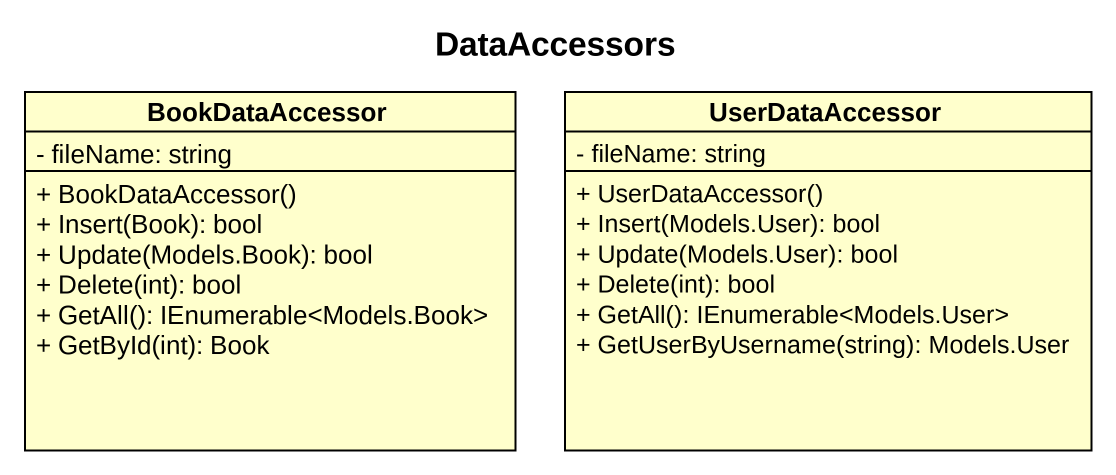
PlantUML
@startuml
title DataAccessors
hide circle
hide empty members
skinparam classAttributeIconSize 0
class BookDataAccessor {
  - fileName: string
  + BookDataAccessor()
  + Insert(Book): bool
  + Update(Models.Book): bool
  + Delete(int): bool
  + GetAll(): IEnumerable<Models.Book>
  + GetById(int): Book
}
class UserDataAccessor {
  - fileName: string
  + UserDataAccessor()
  + Insert(Models.User): bool
  + Update(Models.User): bool
  + Delete(int): bool
  + GetAll(): IEnumerable<Models.User>
  + GetUserByUsername(string): Models.User
}
@enduml
